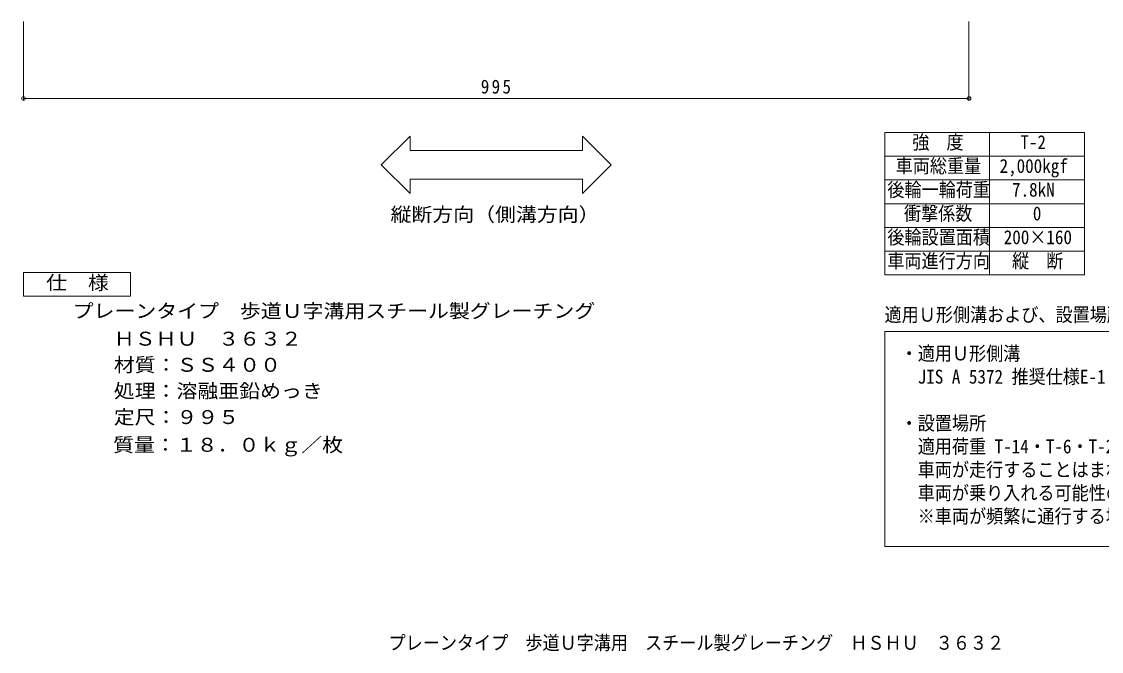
# Model space of a CAD drawing. Units: millimetres, scale not verified. Extents: x -836 to 942, y -681 to 569.
# Drawn here: x -836 to 300, y -681 to -18 of the extents above; entities that cross this region are included whole.
import ezdxf
from ezdxf.enums import TextEntityAlignment as Align

# ---------------------------------------------------------------- set-up
doc = ezdxf.new("R2010")
doc.units = ezdxf.units.MM
doc.header["$LTSCALE"] = 5
doc.header["$PDMODE"] = 32
doc.header["$PDSIZE"] = 4
for name, color, linetype, lineweight in [('A-4_寸法', 7, 'Continuous', 9), ('A-5_仕様文', 2, 'Continuous', 9), ('F-4', 2, 'Continuous', 9)]:
    doc.layers.add(name, color=color, linetype=linetype, lineweight=lineweight)
doc.layers.add('F-5', color=7, linetype='Continuous')
doc.styles.add('ＭＳ ゴシック', font='')
doc.styles.get('ＭＳ ゴシック').set_extended_font_data('MS Gothic')

msp = doc.modelspace()

# ---------------------------------------------------------------- linework, layer by layer
at = {"layer": 'A-4_寸法'}
for p, q in [((-834.145, -17.699), (-834.145, -100.149)), ((160.855, -17.699), (160.855, -100.149)), ((-834.145, -98.649), (160.855, -98.649)), ((-427.282, -138.139), (-457.589, -168.446)), ((-427.282, -138.139), (-427.282, -153.446)), ((-246.007, -138.139), (-215.701, -168.446)), ((-246.007, -138.139), (-246.007, -153.446)), ((-427.282, -153.446), (-246.007, -153.446)), ((-457.589, -168.446), (-427.282, -198.752)), ((-215.701, -168.446), (-246.007, -198.752)), ((-427.282, -183.446), (-427.282, -198.752)), ((-427.282, -183.446), (-246.007, -183.446)), ((-246.007, -183.446), (-246.007, -198.752))]:
    msp.add_line(p, q, dxfattribs=at)
at = {"layer": 'A-4_寸法', "color": 2}
msp.add_lwpolyline([(-834.145, -306.716), (-834.145, -281.716), (-721.645, -281.716)], dxfattribs=at)
at = {"layer": 'A-4_寸法'}
for p in [(-834.145, -98.649), (160.855, -98.649)]:
    msp.add_point(p, dxfattribs=at)
at = {"layer": 'A-5_仕様文'}
msp.add_lwpolyline([(-721.645, -281.716), (-721.645, -306.716), (-834.145, -306.716)], dxfattribs=at)
at = {"layer": 'F-4'}
for p, q in [((72.458, -134.363), (72.458, -284.363)), ((72.458, -134.363), (282.458, -134.363)), ((182.458, -134.363), (182.458, -284.363)), ((282.458, -134.363), (282.458, -284.363)), ((72.458, -159.363), (282.458, -159.363)), ((72.458, -184.363), (282.458, -184.363)), ((72.458, -209.363), (282.458, -209.363)), ((72.458, -234.363), (282.458, -234.363)), ((72.458, -259.363), (282.458, -259.363)), ((72.458, -284.363), (282.458, -284.363)), ((72.458, -343.969), (942.458, -343.969))]:
    msp.add_line(p, q, dxfattribs=at)
msp.add_lwpolyline([(942.458, -570.182), (72.458, -570.182), (72.458, -343.969)], dxfattribs=at)

# ---------------------------------------------------------------- texts
at = {"layer": 'A-4_寸法', "color": 2, "insert": (-352.895, -93.649), "char_height": 14.66, "attachment_point": 7, "style": 'ＭＳ ゴシック'}
msp.add_mtext('\\T1.27;\\W0.9;995', dxfattribs=at)
at = {"layer": 'A-5_仕様文', "style": 'ＭＳ ゴシック', "width": 1.1}
for s, p in [('縦断方向（側溝方向）', (-447.895, -232.406)), ('仕\u3000様', (-810.395, -304.216)), ('プレーンタイプ\u3000歩道Ｕ字溝用スチール製グレーチング', (-782.383, -333.975)), ('\u3000\u3000ＨＳＨＵ\u3000３６３２', (-783.1, -363.176)), ('\u3000\u3000材質：ＳＳ４００', (-783.1, -390.676)), ('\u3000\u3000処理：溶融亜鉛めっき', (-783.1, -418.176)), ('\u3000\u3000定尺：９９５', (-783.1, -445.676)), ('\u3000\u3000質量：１８．０ｋｇ／枚', (-783.817, -474.878))]:
    msp.add_text(s, height=14.66, dxfattribs=at).set_placement(p, align=Align.BOTTOM_LEFT)
at = {"layer": 'F-4', "style": 'ＭＳ ゴシック', "width": 0.9}
msp.add_text('プレーンタイプ\u3000歩道Ｕ字溝用\u3000スチール製グレーチング\u3000ＨＳＨＵ\u3000３６３２', height=14.66, dxfattribs=at).set_placement((-449.941, -683.222), align=Align.BOTTOM_LEFT)
at = {"layer": 'F-5', "style": 'ＭＳ ゴシック', "width": 0.9}
for s, p in [('強\u3000度', (101.208, -156.363)), ('T-2', (214.958, -156.363)), ('車両総重量', (83.708, -181.363)), ('2,000kgf', (193.083, -181.363)), ('後輪一輪荷重', (74.958, -206.363)), ('7.8kN', (206.208, -206.363)), ('衝撃係数', (92.458, -231.363)), ('0', (228.083, -231.363)), ('後輪設置面積', (74.958, -256.363)), ('200×160', (197.458, -256.363)), ('車両進行方向', (74.958, -281.363)), ('縦\u3000断', (206.208, -281.363)), ('適用Ｕ形側溝および、設置場所について', (72.017, -337.903)), ('・適用Ｕ形側溝', (88.933, -378.681)), ('\u3000JIS A 5372 推奨仕様E-1 U形側溝、推奨仕様E-2 上ぶた式U形側溝の本体に適用します。', (88.933, -403.151)), ('・設置場所', (88.933, -452.089)), ('\u3000適用荷重 T-14・T-6・T-2は、建物内、建物敷地内、公園敷地内、車道以外で、', (88.933, -476.559)), ('\u3000車両が走行することはまれで、走行することがあっても一時待避などで低速で走行するような、', (88.933, -501.028)), ('\u3000車両が乗り入れる可能性のある場所に設置できます。 ', (88.933, -525.497)), ('\u3000※車両が頻繁に通行する場所や、フォークリフト等の特殊車両が通行する場所には適しません。', (88.933, -549.967))]:
    msp.add_text(s, height=14.66, dxfattribs=at).set_placement(p, align=Align.BOTTOM_LEFT)

doc.saveas('drawing.dxf')
